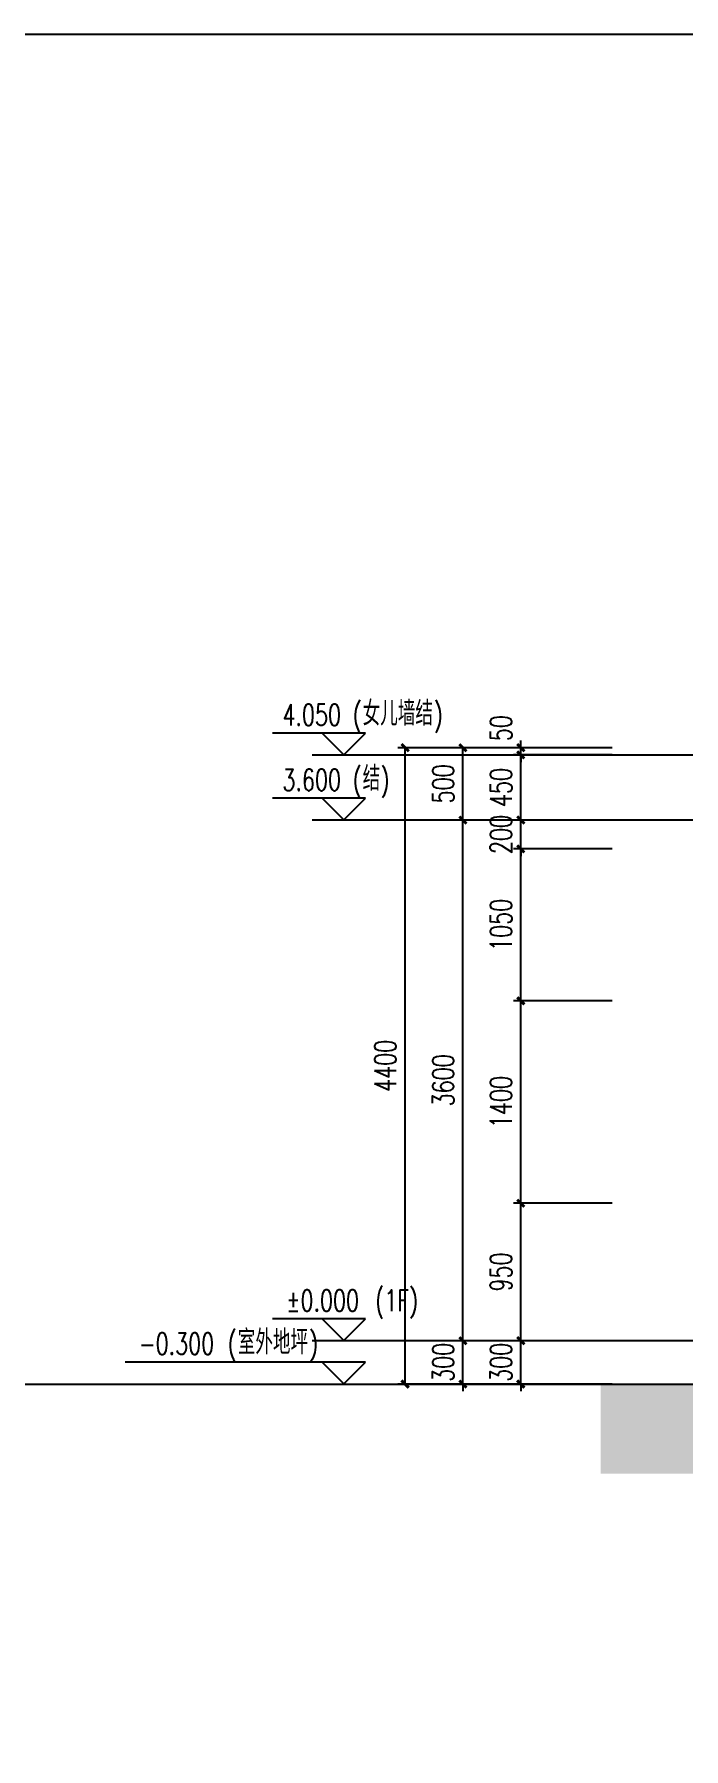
# Model space of a CAD drawing. Extents: x -4210259 to 293730, y -7499 to 868879.
# Drawn here: x -2301928 to -2297436, y 514416 to 526270 of the extents above; entities that cross this region are included whole.
import ezdxf

# ---------------------------------------------------------------- set-up
doc = ezdxf.new("R2010")
doc.units = 0
doc.header["$LTSCALE"] = 1000
doc.header["$MEASUREMENT"] = 0
doc.linetypes.add('DOTE', pattern=[2.42, 2, -0.2, 0.02, -0.2])
doc.layers.get('Defpoints').update_dxf_attribs({"color": 210})
for name, color, linetype in [('A-AXIS-D', 1, 'Continuous'), ('A-AXIS-DOTE', 14, 'DOTE'), ('A-AXIS-DP', 126, 'Continuous'), ('A-AXIS-ELEV', 4, 'Continuous'), ('A-LIN-V', 9, 'Continuous'), ('A-SFCE', 30, 'Continuous'), ('PUB_TEXT', 7, 'Continuous')]:
    doc.layers.add(name, color=color, linetype=linetype)
doc.layers.add('A-WALL-HATCH', color=8, linetype='Continuous', lineweight=13)
doc.styles.add('_TCH_DIM', font='SIMPLEX', dxfattribs={"bigfont": 'GBCBIG'})
doc.styles.add('_TCH_DIM_T3', font='SIMPLEX', dxfattribs={"width": 0.705882, "bigfont": 'GBCBIG'})
doc.dimstyles.new('_TCH_ARCH&&50', dxfattribs={"dimtxt": 148.75, "dimasz": 50, "dimexe": 50, "dimexo": 50, "dimgap": 63.125, "dimtad": 1, "dimdec": 0, "dimzin": 0, "dimdsep": 46, "dimtxsty": '_TCH_DIM_T3', "dimblk": 'ARCHTICK', "dimcen": 0.09, "dimclrt": 7, "dimazin": 2, "dimtfac": 1, "dimtdec": 0, "dimtix": 1, "dimtmove": 2, "dimatfit": 3, "dimfxl": 0, "dimtolj": 1, "dimtzin": 0, "dimarcsym": 0})

# ---------------------------------------------------------------- blocks, each defined once
blk = doc.blocks.new('_ArchTick')
at = {"color": 0, "linetype": 'ByBlock', "const_width": 0.4}
blk.add_lwpolyline([(-0.5, -0.5), (0.5, 0.5)], dxfattribs=at)
blk = doc.blocks.new('*D618')
at = {"layer": 'A-AXIS-DP', "color": 0, "lineweight": -2}
for p, q in [((-2298563, 521337), (-2298563, 521387)), ((-2297930, 521337), (-2298613, 521337)), ((-2297930, 521287), (-2298613, 521287)), ((-2298563, 521287), (-2298563, 521337)), ((-2298563, 521287), (-2298563, 521237))]:
    blk.add_line(p, q, dxfattribs=at)
at = {"layer": 'Defpoints', "color": 0}
for p in [(-2298563, 521337), (-2297880, 521337), (-2297880, 521287)]:
    blk.add_point(p, dxfattribs=at)
at = {"layer": 'A-AXIS-DP', "color": 0, "lineweight": -2, "xscale": 50, "yscale": 50, "zscale": 50}
for p, rotation in [((-2298563, 521337), 270), ((-2298563, 521287), 90)]:
    blk.add_blockref('_ArchTick', p, dxfattribs=dict(at, rotation=rotation))
at = {"layer": 'A-AXIS-DP', "color": 7, "insert": (-2298700, 521472), "char_height": 148.8, "attachment_point": 5, "rotation": 90, "style": '_TCH_DIM_T3'}
blk.add_mtext('\\A1;50', dxfattribs=at)
blk = doc.blocks.new('*D619')
at = {"layer": 'A-AXIS-DP', "color": 0, "lineweight": -2}
for p, q in [((-2297930, 521287), (-2298613, 521287)), ((-2298563, 520837), (-2298563, 521287)), ((-2297930, 520837), (-2298613, 520837))]:
    blk.add_line(p, q, dxfattribs=at)
at = {"layer": 'Defpoints', "color": 0}
for p in [(-2298563, 521287), (-2297880, 521287), (-2297880, 520837)]:
    blk.add_point(p, dxfattribs=at)
at = {"layer": 'A-AXIS-DP', "color": 0, "lineweight": -2, "xscale": 50, "yscale": 50, "zscale": 50}
for p, rotation in [((-2298563, 521287), 90), ((-2298563, 520837), 270)]:
    blk.add_blockref('_ArchTick', p, dxfattribs=dict(at, rotation=rotation))
at = {"layer": 'A-AXIS-DP', "color": 7, "insert": (-2298700, 521062), "char_height": 148.8, "attachment_point": 5, "rotation": 90, "style": '_TCH_DIM_T3'}
blk.add_mtext('\\A1;450', dxfattribs=at)
blk = doc.blocks.new('*D620')
at = {"layer": 'A-AXIS-DP', "color": 0, "lineweight": -2}
for p, q in [((-2298563, 520837), (-2298563, 520887)), ((-2297930, 520837), (-2298613, 520837)), ((-2298563, 520637), (-2298563, 520837)), ((-2297930, 520637), (-2298613, 520637)), ((-2298563, 520637), (-2298563, 520587))]:
    blk.add_line(p, q, dxfattribs=at)
at = {"layer": 'Defpoints', "color": 0}
for p in [(-2298563, 520837), (-2297880, 520837), (-2297880, 520637)]:
    blk.add_point(p, dxfattribs=at)
at = {"layer": 'A-AXIS-DP', "color": 0, "lineweight": -2, "xscale": 50, "yscale": 50, "zscale": 50}
for p, rotation in [((-2298563, 520837), 270), ((-2298563, 520637), 90)]:
    blk.add_blockref('_ArchTick', p, dxfattribs=dict(at, rotation=rotation))
at = {"layer": 'A-AXIS-DP', "color": 7, "insert": (-2298700, 520737), "char_height": 148.8, "attachment_point": 5, "rotation": 90, "style": '_TCH_DIM_T3'}
blk.add_mtext('\\A1;200', dxfattribs=at)
blk = doc.blocks.new('*D621')
at = {"layer": 'A-AXIS-DP', "color": 0, "lineweight": -2}
for p, q in [((-2297930, 520637), (-2298613, 520637)), ((-2298563, 519587), (-2298563, 520637)), ((-2297930, 519587), (-2298613, 519587))]:
    blk.add_line(p, q, dxfattribs=at)
at = {"layer": 'Defpoints', "color": 0}
for p in [(-2298563, 520637), (-2297880, 520637), (-2297880, 519587)]:
    blk.add_point(p, dxfattribs=at)
at = {"layer": 'A-AXIS-DP', "color": 0, "lineweight": -2, "xscale": 50, "yscale": 50, "zscale": 50}
for p, rotation in [((-2298563, 520637), 90), ((-2298563, 519587), 270)]:
    blk.add_blockref('_ArchTick', p, dxfattribs=dict(at, rotation=rotation))
at = {"layer": 'A-AXIS-DP', "color": 7, "insert": (-2298700, 520112), "char_height": 148.8, "attachment_point": 5, "rotation": 90, "style": '_TCH_DIM_T3'}
blk.add_mtext('\\A1;1050', dxfattribs=at)
blk = doc.blocks.new('*D622')
at = {"layer": 'A-AXIS-DP', "color": 0, "lineweight": -2}
for p, q in [((-2297930, 519587), (-2298613, 519587)), ((-2298563, 518187), (-2298563, 519587)), ((-2297930, 518187), (-2298613, 518187))]:
    blk.add_line(p, q, dxfattribs=at)
at = {"layer": 'Defpoints', "color": 0}
for p in [(-2298563, 519587), (-2297880, 519587), (-2297880, 518187)]:
    blk.add_point(p, dxfattribs=at)
at = {"layer": 'A-AXIS-DP', "color": 0, "lineweight": -2, "xscale": 50, "yscale": 50, "zscale": 50}
for p, rotation in [((-2298563, 519587), 90), ((-2298563, 518187), 270)]:
    blk.add_blockref('_ArchTick', p, dxfattribs=dict(at, rotation=rotation))
at = {"layer": 'A-AXIS-DP', "color": 7, "insert": (-2298700, 518887), "char_height": 148.8, "attachment_point": 5, "rotation": 90, "style": '_TCH_DIM_T3'}
blk.add_mtext('\\A1;1400', dxfattribs=at)
blk = doc.blocks.new('*D623')
at = {"layer": 'A-AXIS-DP', "color": 0, "lineweight": -2}
for p, q in [((-2297930, 518187), (-2298613, 518187)), ((-2298563, 517237), (-2298563, 518187)), ((-2297930, 517237), (-2298613, 517237))]:
    blk.add_line(p, q, dxfattribs=at)
at = {"layer": 'Defpoints', "color": 0}
for p in [(-2298563, 518187), (-2297880, 518187), (-2297880, 517237)]:
    blk.add_point(p, dxfattribs=at)
at = {"layer": 'A-AXIS-DP', "color": 0, "lineweight": -2, "xscale": 50, "yscale": 50, "zscale": 50}
for p, rotation in [((-2298563, 518187), 90), ((-2298563, 517237), 270)]:
    blk.add_blockref('_ArchTick', p, dxfattribs=dict(at, rotation=rotation))
at = {"layer": 'A-AXIS-DP', "color": 7, "insert": (-2298700, 517712), "char_height": 148.8, "attachment_point": 5, "rotation": 90, "style": '_TCH_DIM_T3'}
blk.add_mtext('\\A1;950', dxfattribs=at)
blk = doc.blocks.new('*D624')
at = {"layer": 'A-AXIS-DP', "color": 0, "lineweight": -2}
for p, q in [((-2297930, 517237), (-2298613, 517237)), ((-2298563, 517237), (-2298563, 517287)), ((-2298563, 516937), (-2298563, 517237)), ((-2297930, 516937), (-2298613, 516937)), ((-2298563, 516937), (-2298563, 516887))]:
    blk.add_line(p, q, dxfattribs=at)
at = {"layer": 'Defpoints', "color": 0}
for p in [(-2298563, 517237), (-2297880, 517237), (-2297880, 516937)]:
    blk.add_point(p, dxfattribs=at)
at = {"layer": 'A-AXIS-DP', "color": 0, "lineweight": -2, "xscale": 50, "yscale": 50, "zscale": 50}
for p, rotation in [((-2298563, 517237), 270), ((-2298563, 516937), 90)]:
    blk.add_blockref('_ArchTick', p, dxfattribs=dict(at, rotation=rotation))
at = {"layer": 'A-AXIS-DP', "color": 7, "insert": (-2298700, 517087), "char_height": 148.8, "attachment_point": 5, "rotation": 90, "style": '_TCH_DIM_T3'}
blk.add_mtext('\\A1;300', dxfattribs=at)
blk = doc.blocks.new('*D625')
at = {"layer": 'A-AXIS-D', "color": 0, "lineweight": -2}
for p, q in [((-2298977, 521337), (-2299413, 521337)), ((-2299363, 516937), (-2299363, 521337)), ((-2298977, 516937), (-2299413, 516937))]:
    blk.add_line(p, q, dxfattribs=at)
at = {"layer": 'Defpoints', "color": 0}
for p in [(-2299363, 521337), (-2298927, 521337), (-2298927, 516937)]:
    blk.add_point(p, dxfattribs=at)
at = {"layer": 'A-AXIS-D', "color": 0, "lineweight": -2, "xscale": 50, "yscale": 50, "zscale": 50}
for p, rotation in [((-2299363, 521337), 90), ((-2299363, 516937), 270)]:
    blk.add_blockref('_ArchTick', p, dxfattribs=dict(at, rotation=rotation))
at = {"layer": 'A-AXIS-D', "color": 7, "insert": (-2299500, 519137), "char_height": 148.8, "attachment_point": 5, "rotation": 90, "style": '_TCH_DIM_T3'}
blk.add_mtext('\\A1;4400', dxfattribs=at)
blk = doc.blocks.new('*D626')
at = {"layer": 'A-AXIS-D', "color": 0, "lineweight": -2}
for p, q in [((-2298577, 521337), (-2299013, 521337)), ((-2298963, 520837), (-2298963, 521337)), ((-2298577, 520837), (-2299013, 520837))]:
    blk.add_line(p, q, dxfattribs=at)
at = {"layer": 'Defpoints', "color": 0}
for p in [(-2298963, 521337), (-2298527, 521337), (-2298527, 520837)]:
    blk.add_point(p, dxfattribs=at)
at = {"layer": 'A-AXIS-D', "color": 0, "lineweight": -2, "xscale": 50, "yscale": 50, "zscale": 50}
for p, rotation in [((-2298963, 521337), 90), ((-2298963, 520837), 270)]:
    blk.add_blockref('_ArchTick', p, dxfattribs=dict(at, rotation=rotation))
at = {"layer": 'A-AXIS-D', "color": 7, "insert": (-2299100, 521087), "char_height": 148.8, "attachment_point": 5, "rotation": 90, "style": '_TCH_DIM_T3'}
blk.add_mtext('\\A1;500', dxfattribs=at)
blk = doc.blocks.new('*D627')
at = {"layer": 'A-AXIS-D', "color": 0, "lineweight": -2}
for p, q in [((-2298577, 520837), (-2299013, 520837)), ((-2298963, 517237), (-2298963, 520837)), ((-2298577, 517237), (-2299013, 517237))]:
    blk.add_line(p, q, dxfattribs=at)
at = {"layer": 'Defpoints', "color": 0}
for p in [(-2298963, 520837), (-2298527, 520837), (-2298527, 517237)]:
    blk.add_point(p, dxfattribs=at)
at = {"layer": 'A-AXIS-D', "color": 0, "lineweight": -2, "xscale": 50, "yscale": 50, "zscale": 50}
for p, rotation in [((-2298963, 520837), 90), ((-2298963, 517237), 270)]:
    blk.add_blockref('_ArchTick', p, dxfattribs=dict(at, rotation=rotation))
at = {"layer": 'A-AXIS-D', "color": 7, "insert": (-2299100, 519037), "char_height": 148.8, "attachment_point": 5, "rotation": 90, "style": '_TCH_DIM_T3'}
blk.add_mtext('\\A1;3600', dxfattribs=at)
blk = doc.blocks.new('*D628')
at = {"layer": 'A-AXIS-D', "color": 0, "lineweight": -2}
for p, q in [((-2298577, 517237), (-2299013, 517237)), ((-2298963, 517237), (-2298963, 517287)), ((-2298963, 516937), (-2298963, 517237)), ((-2298577, 516937), (-2299013, 516937)), ((-2298963, 516937), (-2298963, 516887))]:
    blk.add_line(p, q, dxfattribs=at)
at = {"layer": 'Defpoints', "color": 0}
for p in [(-2298963, 517237), (-2298527, 517237), (-2298527, 516937)]:
    blk.add_point(p, dxfattribs=at)
at = {"layer": 'A-AXIS-D', "color": 0, "lineweight": -2, "xscale": 50, "yscale": 50, "zscale": 50}
for p, rotation in [((-2298963, 517237), 270), ((-2298963, 516937), 90)]:
    blk.add_blockref('_ArchTick', p, dxfattribs=dict(at, rotation=rotation))
at = {"layer": 'A-AXIS-D', "color": 7, "insert": (-2299100, 517087), "char_height": 148.8, "attachment_point": 5, "rotation": 90, "style": '_TCH_DIM_T3'}
blk.add_mtext('\\A1;300', dxfattribs=at)

msp = doc.modelspace()

# ---------------------------------------------------------------- hatches: boundary and pattern name
at = {"layer": 'A-WALL-HATCH'}
h = msp.add_hatch(dxfattribs=at)
h.set_pattern_fill('夯实土壤', color=256, scale=40)
h.set_pattern_definition([(45, (-40602099716.08, -3385484292.55), (-158.9576044107, 158.9576044107), []), (45, (-40602099632.08, -3385484292.55), (-158.9576044107, 158.9576044107), []), (45, (-40602099548.08, -3385484292.55), (-158.9576044107, 158.9576044107), []), (135, (-40602099716.08, -3385484292.55), (-158.9576044107, -158.9576044107), [106, -118.8]), (135, (-40602099674.08, -3385484250.55), (-158.9576044107, -158.9576044107), [106, -118.8]), (135, (-40602099632.08, -3385484208.55), (-158.9576044107, -158.9576044107), [106, -118.8])])
h.paths.add_polyline_path([(-2284240, 516937.5), (-2282616.7, 516937.5), (-2282616.7, 516317.5), (-2284240, 516317.5)])
h.paths.add_polyline_path([(-2289590, 516762.5), (-2284540, 516762.5), (-2284540, 516477.5), (-2284540, 516317.5), (-2289590, 516317.5)])
h.paths.add_polyline_path([(-2293738.8, 516762.5), (-2289890, 516762.5), (-2289890, 516317.5), (-2293738.8, 516317.5)])
h.paths.add_polyline_path([(-2298010, 516937.5), (-2294038.8, 516937.5), (-2294038.8, 516317.5), (-2298010, 516317.5)])

# ---------------------------------------------------------------- linework, layer by layer
at = {"layer": 'A-AXIS-DOTE', "ltscale": 30}
for p, q in [((-2300006.7, 521287.5), (-2282616.7, 521287.5)), ((-2300006.7, 520837.5), (-2282616.7, 520837.5)), ((-2300006.7, 517237.5), (-2282616.7, 517237.5))]:
    msp.add_line(p, q, dxfattribs=at)
at = {"layer": 'A-AXIS-DOTE'}
msp.add_line((-2300006.7, 516937.5), (-2282616.7, 516937.5), dxfattribs=at)
at = {"layer": 'A-AXIS-ELEV'}
for p, q in [((-2299636.7, 521437.5), (-2300280.5, 521437.5)), ((-2299786.7, 521287.5), (-2299936.7, 521437.5)), ((-2299786.7, 521287.5), (-2299636.7, 521437.5)), ((-2299636.7, 520987.5), (-2300280.5, 520987.5)), ((-2299786.7, 520837.5), (-2299936.7, 520987.5)), ((-2299786.7, 520837.5), (-2299636.7, 520987.5)), ((-2299636.7, 517387.5), (-2300280.5, 517387.5)), ((-2299786.7, 517237.5), (-2299936.7, 517387.5)), ((-2299786.7, 517237.5), (-2299636.7, 517387.5)), ((-2299636.6, 517089.4), (-2301300, 517089.4)), ((-2299786.6, 516939.4), (-2299936.6, 517089.4)), ((-2299786.6, 516939.4), (-2299636.6, 517089.4))]:
    msp.add_line(p, q, dxfattribs=at)
at = {"layer": 'A-LIN-V'}
msp.add_lwpolyline([(-2327650, 526270), (-2279870, 526270), (-2279870, 512410), (-2327650, 512410)], close=True, dxfattribs=at)
at = {"layer": 'A-SFCE'}
msp.add_line((-2333566.7, 516937.5), (-2279870, 516937.5), dxfattribs=at)

# ---------------------------------------------------------------- texts
at = {"layer": 'PUB_TEXT', "style": '_TCH_DIM', "width": 0.705882}
for s, height, p in [('4.050', 148.75, (-2300211.5, 521490)), ('(', 148.8, (-2299726.5, 521490)), (')', 148.8, (-2299165, 521490)), ('3.600', 148.75, (-2300211.5, 521040)), ('(', 148.8, (-2299726.5, 521040)), (')', 148.8, (-2299533.6, 521040)), ('%%P0.000', 148.75, (-2300185.5, 517440)), ('(1F)', 148.75, (-2299570.5, 517440)), ('-0.300', 148.75, (-2301205, 517141.9)), ('(', 148.8, (-2300590, 517141.9)), (')', 148.8, (-2300028.5, 517141.9))]:
    msp.add_text(s, height=height, dxfattribs=at).set_placement(p)
at = {"layer": 'PUB_TEXT', "style": '_TCH_DIM'}
for s, height, p in [('女儿墙结', 168.79, (-2299656.5, 521490)), ('结', 168.8, (-2299656.5, 521040)), ('室外地坪', 168.79, (-2300520, 517141.9))]:
    msp.add_text(s, height=height, dxfattribs=at).set_placement(p)

# ---------------------------------------------------------------- dimensions: what is measured, and where the dimension line sits
at = {"layer": 'A-AXIS-D'}
for p1, p2, picture, middle in [((-2298926.7, 516937.5), (-2298926.7, 521337.5), '*D625', (-2299500.1, 519137.5)), ((-2298526.7, 520837.5), (-2298526.7, 521337.5), '*D626', (-2299100.1, 521087.5)), ((-2298526.7, 517237.5), (-2298526.7, 520837.5), '*D627', (-2299100.1, 519037.5)), ((-2298526.7, 516937.5), (-2298526.7, 517237.5), '*D628', (-2299100.1, 517087.5))]:
    dim = msp.add_aligned_dim(p1=p1, p2=p2, distance=435.8, dimstyle='_TCH_ARCH&&50', dxfattribs=at)
    dim.commit()
    dim.dimension.update_dxf_attribs({"geometry": picture, "text_midpoint": middle})
at = {"layer": 'A-AXIS-DP'}
dim = msp.add_linear_dim(base=(-2298562.6, 521337.5), p1=(-2297880, 521287.5), p2=(-2297880, 521337.5), angle=90, dimstyle='_TCH_ARCH&&50', dxfattribs=at)
dim.commit()
dim.dimension.update_dxf_attribs({"geometry": '*D618', "text_midpoint": (-2298700.1, 521472.5), "dimtype": 129})
for p1, p2, picture, middle in [((-2297880, 520837.5), (-2297880, 521287.5), '*D619', (-2298700.1, 521062.5)), ((-2297880, 520637.5), (-2297880, 520837.5), '*D620', (-2298700.1, 520737.5)), ((-2297880, 519587.5), (-2297880, 520637.5), '*D621', (-2298700.1, 520112.5)), ((-2297880, 518187.5), (-2297880, 519587.5), '*D622', (-2298700.1, 518887.5)), ((-2297880, 517237.5), (-2297880, 518187.5), '*D623', (-2298700.1, 517712.5)), ((-2297880, 516937.5), (-2297880, 517237.5), '*D624', (-2298700.1, 517087.5))]:
    dim = msp.add_aligned_dim(p1=p1, p2=p2, distance=682.6, dimstyle='_TCH_ARCH&&50', dxfattribs=at)
    dim.commit()
    dim.dimension.update_dxf_attribs({"geometry": picture, "text_midpoint": middle})

doc.saveas('drawing.dxf')
